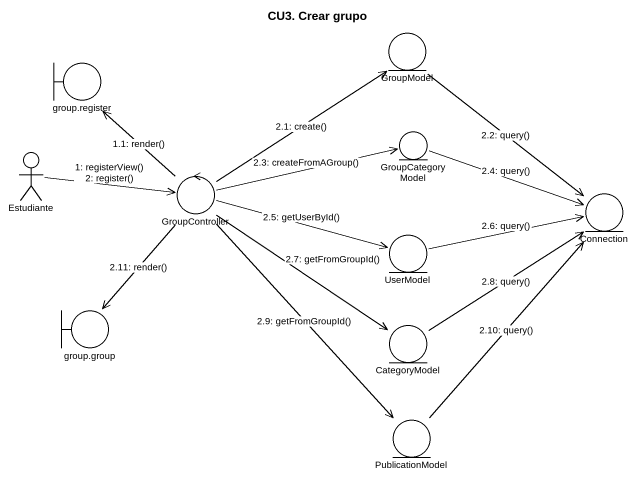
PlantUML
@startuml
title CU3. Crear grupo
entity GroupModel
boundary "group.register" as group_register
actor Estudiante
entity GroupCategoryModel
control GroupController
entity Connection
entity UserModel
boundary "group.group" as group_group
entity CategoryModel
entity PublicationModel
Estudiante -right-> GroupController : 1: registerView()\n2: register()
GroupController -up-> group_register : 1.1: render()
GroupController -up-> GroupModel : 2.1: create()
GroupModel --> Connection : 2.2: query()
GroupController -right-> GroupCategoryModel : 2.3: createFromAGroup()
GroupCategoryModel -right-> Connection : 2.4: query()
GroupController -right-> UserModel : 2.5: getUserById()
UserModel -right-> Connection : 2.6: query()
GroupController --> CategoryModel : 2.7: getFromGroupId()
CategoryModel -up-> Connection : 2.8: query()
GroupController --> PublicationModel : 2.9: getFromGroupId()
PublicationModel -up-> Connection : 2.10: query()
GroupController --> group_group : 2.11: render()
@enduml
